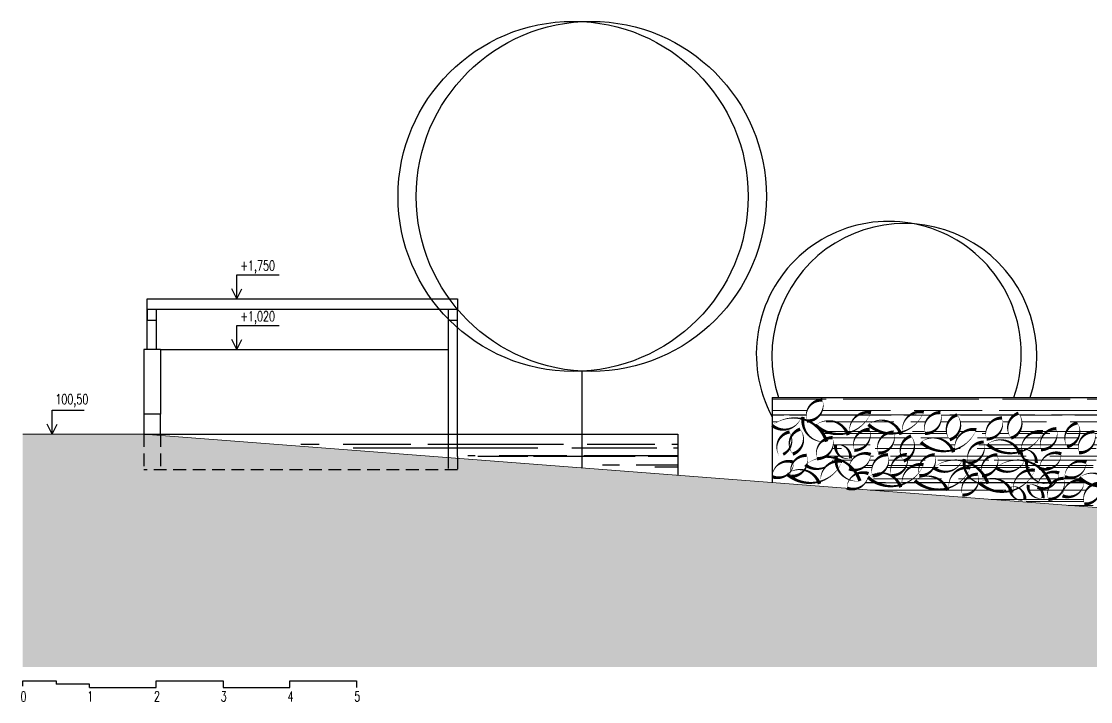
# Model space of a CAD drawing. Header units: metres. Extents: x -442 to 316, y -503 to 125.
# Drawn here: x -35.55 to -19.53, y 15.77 to 25.96 of the extents above; entities that cross this region are included whole.
import ezdxf

# ---------------------------------------------------------------- set-up
doc = ezdxf.new("R2010")
doc.units = ezdxf.units.M
doc.linetypes.add('DASHED', pattern=[19.05, 12.7, -6.35])
for name, color, linetype in [('popis', 6, 'Continuous'), ('SRAFA', 251, 'Continuous'), ('SRAFY', 3, 'Continuous'), ('stávající stromy', 86, 'Continuous'), ('zariz.predmety', 203, 'Continuous'), ('ZDIVO', 1, 'Continuous')]:
    doc.layers.add(name, color=color, linetype=linetype)
doc.styles.add('ROMANS', font='romans.shx', dxfattribs={"width": 0.7})
pattern_1 = [(0, (59.00514, 188.22647), (0.5588, 0.254), [3.81, -0.508, 1.27, -0.254]), (0, (59.34296, 188.35347), (-0.254, 0.33782), [0.762, -0.08382, 1.524, -0.1905]), (0, (59.13214, 188.44237), (1.3208, 0.17018), [2.032, -0.3556, 1.016, -0.254])]

msp = doc.modelspace()

# ---------------------------------------------------------------- hatches: boundary and pattern name
at = {"layer": 'SRAFA', "linetype": 'Continuous'}
msp.add_hatch(color=256, dxfattribs=at).paths.add_polyline_path([(-35.530865, 19.774438), (-35.530865, 16.287732), (5.933, 16.287732), (5.933, 17.274438), (3.108387, 17.274438), (3.108387, 17.474438), (1.867037, 17.474438), (-5.132963, 17.614438), (-7.006338, 17.716752), (-24.302963, 19.049174), (-33.717793, 19.774438)])
h = msp.add_hatch(dxfattribs=at)
h.set_pattern_fill('AR-RROOF', color=256, scale=0.01, style=0)
h.set_pattern_definition(pattern_1)
h.paths.add_polyline_path([(-29.159028, 19.474357), (-29.159028, 19.774438), (-33.467793, 19.774438), (-33.467793, 19.76713)])
h = msp.add_hatch(dxfattribs=at)
h.set_pattern_fill('AR-RROOF', color=256, scale=0.01, style=0)
h.set_pattern_definition(pattern_1)
h.paths.add_polyline_path([(-29.159028, 19.474357), (-29.017793, 19.464761), (-29.017793, 19.774438), (-29.159028, 19.774438)])
h = msp.add_hatch(dxfattribs=at)
h.set_pattern_fill('AR-RROOF', color=256, scale=0.01, style=0)
h.set_pattern_definition(pattern_1)
h.paths.add_polyline_path([(-29.017793, 19.464761), (-27.148894, 19.337772), (-27.148894, 19.774438), (-29.017793, 19.774438)])
h = msp.add_hatch(dxfattribs=at)
h.set_pattern_fill('AR-RROOF', color=256, scale=0.01, style=0)
h.set_pattern_definition(pattern_1)
h.paths.add_polyline_path([(-25.717793, 19.774438), (-26.190559, 19.774438), (-27.12431, 19.774438), (-27.148894, 19.774438), (-27.148894, 19.337772), (-25.717793, 19.240532)])
at = {"layer": 'SRAFY', "linetype": 'Continuous', "lineweight": 0}
h = msp.add_hatch(dxfattribs=at)
h.set_pattern_fill('AR-RROOF', color=256, scale=0.01, style=0)
h.paths.add_polyline_path([(-5.382963, 20.324438), (-15.417963, 20.324438), (-24.302963, 20.324438), (-24.302963, 19.90559, 0.000375952), (-24.302645, 19.905326, -0.221401291), (-23.875762, 20.008029, 0.017026921), (-23.868915, 20.025435, 0.627219539), (-23.836879, 20.039073, 0.031518356), (-23.842953, 20.000275, -0.030431924), (-23.783021, 19.980058, -0.510351036), (-23.550729, 20.286501, -0.501395592), (-23.766238, 19.972888, -0.188923993), (-23.500424, 19.702062, -0.109661285), (-23.399502, 19.722188, -0.395215045), (-23.533443, 19.42647, -0.074808976), (-23.378878, 19.418684, 0.017026921), (-23.372032, 19.43609, 0.627219539), (-23.339995, 19.449728, 0.031518356), (-23.346069, 19.41093, -0.110655578), (-23.144873, 19.304923, -0.454609068), (-22.827576, 19.470291, -0.426018166), (-23.08012, 19.239009, -0.034261703), (-23.038809, 19.181029, -0.195507095), (-22.859983, 19.183394, -0.368120938), (-23.065145, 18.95382), (-19.49297, 18.67864), (-19.492969, 18.763597, -0.147470646), (-19.625033, 18.726874, -0.370777941), (-19.509437, 19.014059, -0.107734172), (-19.701517, 19.124465, -0.180997322), (-19.492966, 19.189922), (-19.492964, 19.616823, -0.276878668), (-19.705083, 19.495762, -0.520567051), (-19.475138, 19.809503, -0.212989389), (-19.492964, 19.616823), (-19.492966, 19.324407), (-19.364544, 19.324406, -0.097602923), (-19.458019, 19.374889, -0.027817052), (-19.410832, 19.40831, -0.532587677), (-19.260185, 19.772416, -0.41421838), (-19.33889, 19.445991, -0.152156614), (-19.031136, 19.477592, 0.017026921), (-19.02429, 19.494998, 0.627219539), (-18.992253, 19.508636, 0.031518356), (-18.998327, 19.469837, -0.138077547), (-18.756408, 19.325177, -0.428077034), (-18.444966, 19.470291, -0.168688368), (-18.499561, 19.324397), (-18.408077, 19.324396, -0.302037285), (-18.186065, 19.46515, -0.15166993), (-18.182347, 19.324394), (-18.12666, 19.324394, -0.204529272), (-17.991956, 19.453301, -0.405626328), (-17.840037, 19.747157, -0.434115874), (-17.890886, 19.403993, -0.08502768), (-17.900444, 19.324392), (-17.705978, 19.32439, -0.302045659), (-17.483963, 19.46515, -0.15167738), (-17.480247, 19.324388), (-17.42733, 19.324387, -0.175558343), (-17.0769, 19.376598, 0.017026921), (-17.070054, 19.394004, 0.627219539), (-17.038017, 19.407642, 0.031518356), (-17.044091, 19.368843, -0.030431924), (-16.98416, 19.348626, -0.510351036), (-16.751867, 19.65507, -0.501395592), (-16.967377, 19.341456, -0.018553585), (-16.932776, 19.324382), (-16.769849, 19.324381, -0.302056824), (-16.547831, 19.46515, -0.151687314), (-16.544117, 19.324379), (-15.903922, 19.324373, -0.440655848), (-15.589465, 19.479074, -0.109701311), (-15.614174, 19.379136, -0.093526945), (-15.421311, 19.376598, 0.017026921), (-15.414465, 19.394004, 0.627219539), (-15.382428, 19.407642, 0.031518356), (-15.388502, 19.368843, -0.030431924), (-15.328571, 19.348626, -0.510351036), (-15.096278, 19.65507, -0.501395592), (-15.311788, 19.341456, -0.018569461), (-15.277158, 19.324367), (-15.114267, 19.324365, -0.30207657), (-14.892242, 19.46515, -0.151704883), (-14.888532, 19.324363), (-14.835654, 19.324363, -0.088421385), (-14.662355, 19.381637, -0.508080567), (-14.546214, 19.747157, -0.481512509), (-14.629208, 19.385322, -0.069698171), (-14.485179, 19.376598, 0.017026921), (-14.478332, 19.394004, 0.627219539), (-14.446295, 19.407642, 0.031518356), (-14.452369, 19.368843, -0.057836471), (-14.341009, 19.324358), (-14.248338, 19.324357, -0.440676408), (-13.933876, 19.479074, -0.181395328), (-13.996165, 19.324355), (-13.735314, 19.324352, -0.01810535), (-13.715016, 19.33423, -0.504594), (-13.597328, 19.697616, -0.431833421), (-13.646679, 19.355495, -0.170576996), (-13.442308, 19.324349), (-13.415945, 19.324349, -0.424934922), (-13.269041, 19.633017, -0.369665483), (-13.280203, 19.324348), (-13.249759, 19.324348, -0.356638634), (-12.939891, 19.481993, -0.389901542), (-12.702915, 19.699159, -0.491745915), (-12.222877, 19.583029, 0.016210113), (-12.190472, 19.592332, -0.499116137), (-11.868548, 19.890898, -0.091938634), (-11.970992, 19.731287, -0.094398761), (-11.859959, 19.767197, -0.29999477), (-11.638677, 19.906329, -0.204697864), (-11.652911, 19.720285, -0.146334829), (-11.536438, 19.584777, 0.016210113), (-11.504034, 19.59408, -0.499116137), (-11.182109, 19.892646, -0.221401291), (-11.504034, 19.59408, 0.017026921), (-11.501481, 19.575551, 0.627219534), (-11.522737, 19.547973, 0.031518356), (-11.536438, 19.584777, -0.14268086), (-11.827147, 19.595331, -0.043850056), (-11.868622, 19.592588, -0.023169983), (-11.874723, 19.613718, -0.075226539), (-12.005901, 19.697433, -0.103185361), (-12.190472, 19.592332, 0.017026921), (-12.18792, 19.573803, 0.627219534), (-12.209176, 19.546226, 0.031518356), (-12.222877, 19.583029, -0.24873021), (-12.696154, 19.699051, 0.002151066), (-12.698197, 19.699104, -0.520567051), (-12.928141, 19.385364, -0.103594908), (-12.939891, 19.481993, 0.009104523), (-12.949702, 19.483945, -0.09193081), (-13.052135, 19.324346), (-12.992421, 19.324345, -0.132230814), (-12.872574, 19.353842, -0.032200253), (-12.864629, 19.324344), (-12.812929, 19.324343, -0.019535816), (-12.844073, 19.350429, -0.359123675), (-12.447483, 19.339594, -0.149815433), (-12.334255, 19.420494, -0.044782806), (-12.310904, 19.385048, -0.340520514), (-12.013237, 19.539373, -0.091938634), (-12.115681, 19.379762, -0.094398761), (-12.004648, 19.415673, -0.29999477), (-11.783366, 19.554805, -0.204697864), (-11.7976, 19.368761, -0.056602796), (-11.743027, 19.324333), (-11.644901, 19.324332, -0.408904464), (-11.326799, 19.541121, -0.133512249), (-11.492532, 19.324331), (-11.114561, 19.324327, -0.033752302), (-11.144662, 19.345921, -0.221401291), (-10.71778, 19.448624, 0.017026921), (-10.710933, 19.46603, 0.627219539), (-10.678896, 19.479668, 0.031518356), (-10.68497, 19.44087, -0.030431924), (-10.625039, 19.420653, -0.510351036), (-10.392746, 19.727096, -0.501395592), (-10.608256, 19.413483, -0.078853516), (-10.471772, 19.324321), (-10.430001, 19.324321, -0.390440531), (-10.18871, 19.537177, -0.239398119), (-10.219248, 19.324319), (-10.163417, 19.324318, -0.165926468), (-9.830285, 19.367595, 0.017026921), (-9.823438, 19.385001, 0.627219539), (-9.791401, 19.398639, 0.031518356), (-9.797475, 19.35984, -0.0484261), (-9.703458, 19.324314), (-9.55421, 19.324313, -0.5358378), (-9.230344, 19.5511, -0.109701311), (-9.255053, 19.451163, -0.093526945), (-9.062191, 19.448624, 0.017026921), (-9.055344, 19.46603, 0.627219539), (-9.023307, 19.479668, 0.031518356), (-9.029381, 19.44087, -0.11844705), (-8.816165, 19.324306), (-8.633717, 19.324304, -0.33883691), (-8.472053, 19.563446, -0.273222275), (-8.438694, 19.324302), (-8.323902, 19.324301, -0.260884222), (-8.21949, 19.531453, -0.181510175), (-8.38636, 19.533757, -0.520567051), (-8.062494, 19.749207, -0.242972003), (-8.167063, 19.558046, -0.091987134), (-8.081566, 19.572006, -0.29124848), (-8.142017, 19.324299), (-8.027145, 19.324298, -0.189590194), (-7.864059, 19.384407, -0.064825099), (-7.852, 19.324296), (-7.702366, 19.324295, -0.297308201), (-7.541292, 19.527662, -0.231029783), (-7.496255, 19.324293), (-7.38625, 19.324292, -0.409622044), (-7.174898, 19.581792, -0.026241491), (-7.217185, 19.616258, -0.487270329), (-6.740678, 19.497333, 0.016210113), (-6.708273, 19.506636, -0.499116137), (-6.386349, 19.805201, -0.015289227), (-6.399252, 19.776138, -0.274251431), (-6.139613, 19.592318, 0.016210113), (-6.107208, 19.601621, -0.499116137), (-5.785284, 19.900186, -0.091938634), (-5.887728, 19.740575, -0.094398761), (-5.776695, 19.776485, -0.29999477), (-5.555413, 19.915617, -0.204697864), (-5.569647, 19.729573, -0.146334829), (-5.453174, 19.594066, 0.016210113), (-5.42077, 19.603369, -0.162420267), (-5.382963, 19.773093)])
h.paths.add_polyline_path([(-13.388364, 19.970815, -0.221401291), (-13.710288, 19.67225, 0.017026921), (-13.707736, 19.653721, 0.627219535), (-13.728992, 19.626143, 0.031518356), (-13.742693, 19.662947, -0.136537014), (-14.021453, 19.669704, -0.285086114), (-14.237015, 19.542291, -0.252770571), (-14.199349, 19.76477, -0.012596912), (-14.2192, 19.781871, -0.107140019), (-14.100171, 19.839189, -0.100629508), (-14.007071, 19.856032, -0.010077605), (-14.004176, 19.846911, -0.275846106), (-13.742693, 19.662947, 0.016210113), (-13.710288, 19.67225, -0.499116137)], flags=16)
h.paths.add_polyline_path([(-14.221797, 20.110576, -0.221401291), (-14.543722, 19.812011, 0.017026921), (-14.541169, 19.793482, 0.627219534), (-14.562425, 19.765904, 0.031518356), (-14.576126, 19.802708, -0.111213636), (-14.804584, 19.796848, -0.508797904), (-15.037215, 19.491525, -0.482489338), (-14.836125, 19.804133, -0.120121626), (-15.052633, 19.921633, -0.487270329), (-14.576126, 19.802708, 0.016210113), (-14.543722, 19.812011, -0.499116137)], flags=16)
h.paths.add_polyline_path([(-11.300711, 19.668255, -0.3337143), (-10.926265, 19.675017, -0.455928204), (-10.789213, 20.006271, -0.499284962), (-10.884635, 19.638899, -0.087291967), (-10.824204, 19.54933, 0.016210113), (-10.7918, 19.558634, -0.510540667), (-10.460064, 19.855247, -0.395636234), (-10.218369, 20.072358, -0.520567051), (-10.448314, 19.758618, -0.103594908), (-10.460064, 19.855247, 0.009104523), (-10.469875, 19.857199, -0.221401291), (-10.7918, 19.558634, 0.017026921), (-10.789247, 19.540104, 0.627219534), (-10.810503, 19.512527, 0.031518356), (-10.824204, 19.54933, -0.250947618)], flags=16)
h.paths.add_polyline_path([(-14.237382, 19.42036, -0.520567051), (-14.459675, 19.620069, -0.520567051)], flags=16)
h.paths.add_polyline_path([(-10.364245, 19.723684, -0.359123675), (-9.967656, 19.712848, -0.149815433), (-9.854427, 19.793748, -0.044782806), (-9.831077, 19.758302, -0.340520514), (-9.53341, 19.912627, -0.091938634), (-9.635854, 19.753017, -0.094398761), (-9.524821, 19.788927, -0.29999477), (-9.303539, 19.928059, -0.204697864), (-9.317773, 19.742015, -0.146334829), (-9.2013, 19.606507, 0.016210113), (-9.168896, 19.61581, -0.499116137), (-8.846971, 19.914375, -0.08716904), (-8.942746, 19.762003, -0.445181434), (-8.501965, 19.618997, 0.016210113), (-8.469561, 19.6283, -0.499116137), (-8.147637, 19.926865, -0.221401291), (-8.469561, 19.6283, 0.017026921), (-8.467008, 19.609771, 0.627219534), (-8.488265, 19.582193, 0.031518356), (-8.501965, 19.618997, -0.246520601), (-8.971998, 19.732151, -0.11129717), (-9.168896, 19.61581, 0.017026921), (-9.166343, 19.597281, 0.627219534), (-9.187599, 19.569703, 0.031518356), (-9.2013, 19.606507, -0.14268086), (-9.492009, 19.617061, -0.043850056), (-9.533483, 19.614318, -0.023169983), (-9.539585, 19.635448, -0.075226539), (-9.670763, 19.719163, -0.076065678), (-9.803097, 19.634071, -0.308752254), (-9.964877, 19.420775, -0.191773173), (-10.015629, 19.588955, -0.18586397)], flags=16)
h.paths.add_polyline_path([(-15.206092, 19.842349, -0.221401291), (-15.528017, 19.543784, 0.017026921), (-15.525464, 19.525255, 0.627219534), (-15.54672, 19.497677, 0.031518356), (-15.560421, 19.534481, -0.14268086), (-15.851129, 19.545034, -0.043850056), (-15.892604, 19.542291, -0.023169983), (-15.898706, 19.563421, -0.075226539), (-16.029884, 19.647136, -0.076065678), (-16.162218, 19.562045, -0.308752254), (-16.323998, 19.348749, -0.191773173), (-16.374749, 19.516928, -0.18586397), (-16.723366, 19.651657, -0.359123675), (-16.326776, 19.640822, -0.149815433), (-16.213548, 19.721721, -0.044782806), (-16.190197, 19.686275, -0.340520514), (-15.89253, 19.840601, -0.091938634), (-15.994975, 19.68099, -0.094398761), (-15.883941, 19.7169, -0.29999477), (-15.66266, 19.856032, -0.204697864), (-15.676894, 19.669988, -0.146334829), (-15.560421, 19.534481, 0.016210113), (-15.528017, 19.543784, -0.499116137)], flags=16)
h.paths.add_polyline_path([(-9.788123, 19.610948, -0.520567051), (-9.56583, 19.411239, -0.520567051)], flags=16)
h.paths.add_polyline_path([(-15.924951, 19.339212, -0.520567051), (-16.147244, 19.538922, -0.520567051)], flags=16)
h.paths.add_polyline_path([(-16.807434, 19.686591, -0.103594908), (-16.819184, 19.783221, 0.009104523), (-16.828996, 19.785172, -0.221401291), (-17.15092, 19.486607, 0.017026921), (-17.148368, 19.468078, 0.627219534), (-17.169624, 19.4405, 0.031518356), (-17.183325, 19.477304, -0.185030955), (-17.552884, 19.521401, -0.159553544), (-17.694278, 19.478463, -0.520567051), (-17.464333, 19.792204, -0.139982302), (-17.457908, 19.661973, -0.149451632), (-17.285386, 19.602991, -0.455928204), (-17.148334, 19.934245, -0.499284962), (-17.243756, 19.566873, -0.087291967), (-17.183325, 19.477304, 0.016210113), (-17.15092, 19.486607, -0.510540667), (-16.819184, 19.783221, -0.395636234), (-16.57749, 20.000332, -0.520567051)], flags=16)
h.paths.add_polyline_path([(-17.36103, 20.093095, -0.221401291), (-17.682955, 19.794529, 0.017026921), (-17.680402, 19.776, 0.627219534), (-17.701658, 19.748423, 0.031518356), (-17.715359, 19.785226, -0.250947618), (-18.191866, 19.904151, -0.487270329), (-17.715359, 19.785226, 0.016210113), (-17.682955, 19.794529, -0.499116137)], flags=16)
h.paths.add_polyline_path([(-8.047711, 19.702138, -0.487270329), (-7.571204, 19.583213, 0.016210113), (-7.538799, 19.592516, -0.499116137), (-7.216875, 19.891081, -0.221401291), (-7.538799, 19.592516, 0.017026921), (-7.536247, 19.573987, 0.627219534), (-7.557503, 19.546409, 0.031518356), (-7.571204, 19.583213, -0.250947618)], flags=16)
h.paths.add_polyline_path([(-18.331038, 19.491525, -0.520567051), (-18.101093, 19.805266, -0.520567051)], flags=16)
h.paths.add_polyline_path([(-18.691089, 19.533509, -0.520567051), (-18.461145, 19.847249, -0.520567051)], flags=16)
h.paths.add_polyline_path([(-18.540808, 20.068546, -0.221401291), (-18.862732, 19.76998, 0.017026921), (-18.86018, 19.751451, 0.627219534), (-18.881436, 19.723874, 0.031518356), (-18.895137, 19.760677, -0.250947618), (-19.371644, 19.879602, -0.487270329), (-18.895137, 19.760677, 0.016210113), (-18.862732, 19.76998, -0.499116137)], flags=16)
h.paths.add_polyline_path([(-18.741291, 19.524032, -0.520567051), (-18.963584, 19.723741, -0.520567051)], flags=16)
h.paths.add_polyline_path([(-20.166874, 18.797714, -0.19561804), (-20.156341, 18.976339, -0.152938913), (-20.297972, 18.967138, -0.231457404), (-20.245452, 18.815702, -0.520567051), (-20.467745, 19.015411, -0.203048914), (-20.327581, 18.990968, -0.072432821), (-20.312077, 19.057621, -0.108645271), (-20.418405, 19.139045, -0.125223083), (-20.609802, 18.96831, -0.304113847), (-20.517933, 18.787177, -0.411805176), (-20.736495, 18.922169, -0.238146599), (-21.190947, 19.037394, -0.020431989), (-21.215407, 19.044504, -0.354799033), (-21.451789, 18.860941, -0.346761333), (-21.353719, 19.138079, -0.038927165), (-21.382164, 19.177333, -0.169820049), (-21.655848, 18.969956, 0.017026921), (-21.653296, 18.951427, 0.627219535), (-21.674552, 18.923849, 0.031518356), (-21.688253, 18.960653, -0.250947618), (-22.16476, 19.079577, -0.487270329), (-21.688253, 18.960653, 0.016210113), (-21.655848, 18.969956, -0.404248156), (-21.42011, 19.270293, -0.079695869), (-21.426701, 19.368843, 0.016210113), (-21.45951, 19.376598, -0.496307686), (-21.884478, 19.27233, -0.276695336), (-22.096518, 19.15141, -0.520567051), (-21.866573, 19.46515, -0.206434259), (-21.881543, 19.277706, -0.218293144), (-21.45951, 19.376598, 0.017026921), (-21.452664, 19.394004, 0.627219539), (-21.420627, 19.407642, 0.031518356), (-21.426701, 19.368843, -0.030431924), (-21.36677, 19.348626, -0.510351036), (-21.134477, 19.65507, -0.501395592), (-21.349987, 19.341456, -0.107267621), (-21.172379, 19.210592, -0.442034544), (-20.930441, 19.46515, -0.206434259), (-20.945411, 19.277706, -0.218293144), (-20.523378, 19.376598, 0.014728618), (-20.517386, 19.391628, -0.163823503), (-20.569491, 19.495717, 0.598563666), (-20.589158, 19.467875, 0.031518356), (-20.602859, 19.504679, -0.250947618), (-21.079366, 19.623604, -0.487270329), (-20.602859, 19.504679, 0.015877217), (-20.571113, 19.51377, -0.012877941), (-20.571247, 19.523164, -0.488683336), (-20.24853, 19.812547, -0.180853755), (-20.495552, 19.544765, -0.39626752), (-20.347631, 19.343372, -0.086954924), (-20.410504, 19.339941, -0.065313542), (-20.295788, 19.26821, -0.514441402), (-19.972075, 19.479074, -0.506609195), (-20.286092, 19.26002, -0.054579685), (-20.209084, 19.177041, -0.227169724), (-20.004483, 19.192177, -0.105743775), (-20.027565, 19.09558, -0.097813006), (-19.93693, 19.111455, -0.520567051)], flags=16)
h.paths.add_polyline_path([(-20.723231, 19.715729, -0.520567051), (-20.612782, 20.088702, -0.520567051)], flags=16)
h.paths.add_polyline_path([(-21.090321, 19.702619, -0.520567051), (-20.860377, 20.01636, -0.520567051)], flags=16)
h.paths.add_polyline_path([(-21.244291, 19.842349, -0.221401291), (-21.566216, 19.543784, 0.017026921), (-21.563663, 19.525255, 0.627219534), (-21.584919, 19.497677, 0.031518356), (-21.59862, 19.534481, -0.250947618), (-22.075127, 19.653405, -0.487270329), (-21.59862, 19.534481, 0.016210113), (-21.566216, 19.543784, -0.499116137)], flags=16)
h.paths.add_polyline_path([(-21.642309, 19.69084, -0.520567051), (-21.53186, 20.063812, -0.520567051)], flags=16)
h.paths.add_polyline_path([(-22.011546, 19.785165, -0.520567051), (-21.781602, 20.098905, -0.520567051)], flags=16)
h.paths.add_polyline_path([(-22.031005, 20.10711, -0.221401291), (-22.35293, 19.808544, 0.017026921), (-22.350377, 19.790015, 0.627219534), (-22.371633, 19.762438, 0.031518356), (-22.385334, 19.799241, -0.045051943), (-22.477714, 19.784606, -0.492101018), (-22.713648, 19.491525, -0.39654102), (-22.5787, 19.787658, -0.153393294), (-22.861841, 19.918166, -0.487270329), (-22.385334, 19.799241, 0.016210113), (-22.35293, 19.808544, -0.499116137)], flags=16)
h.paths.add_polyline_path([(-22.798619, 19.15141, -0.520567051), (-22.568675, 19.46515, -0.520567051)], flags=16)
h = msp.add_hatch(dxfattribs=at)
h.set_pattern_fill('AR-RROOF', color=256, scale=0.01, style=0)
h.paths.add_polyline_path([(-22.031005, 20.10711, -0.221401291), (-22.35293, 19.808544, 0.017026921), (-22.350377, 19.790015, 0.627219534), (-22.371633, 19.762438, 0.031518356), (-22.385334, 19.799241, -0.045051943), (-22.477714, 19.784606, -0.492101018), (-22.713648, 19.491525, -0.39654102), (-22.5787, 19.787658, -0.153393294), (-22.861841, 19.918166, -0.487270329), (-22.385334, 19.799241, 0.016210113), (-22.35293, 19.808544, -0.499116137)], flags=17)
h.paths.add_polyline_path([(-23.073699, 19.533509, 0.520567051), (-22.843755, 19.847249, 0.520567051)], flags=17)
h = msp.add_hatch(dxfattribs=at)
h.set_pattern_fill('AR-RROOF', color=256, scale=0.01, style=0)
h.paths.add_polyline_path([(-22.031005, 20.10711, -0.221401291), (-22.35293, 19.808544, 0.017026921), (-22.350377, 19.790015, 0.627219534), (-22.371633, 19.762438, 0.031518356), (-22.385334, 19.799241, -0.045051943), (-22.477714, 19.784606, -0.492101018), (-22.713648, 19.491525, -0.39654102), (-22.5787, 19.787658, -0.153393294), (-22.861841, 19.918166, -0.487270329), (-22.385334, 19.799241, 0.016210113), (-22.35293, 19.808544, -0.499116137)], flags=17)
h.paths.add_polyline_path([(-22.273496, 19.403993, -0.070515607), (-22.333097, 19.374184, -0.09490169), (-22.374566, 19.453301, 0.404738273), (-22.515759, 19.154717, 0.435389443)], flags=17)
h = msp.add_hatch(dxfattribs=at)
h.set_pattern_fill('AR-RROOF', color=256, scale=0.01, style=0)
h.paths.add_polyline_path([(-19.884085, 19.587034, 0.520567051), (-19.728633, 19.943604, 0.520567051)], flags=17)
h = msp.add_hatch(dxfattribs=at)
h.set_pattern_fill('AR-RROOF', color=256, scale=0.01, style=0)
h.paths.add_polyline_path([(-19.972075, 19.479074, -0.506609195), (-20.286092, 19.26002, -0.054579685), (-20.209084, 19.177041, -0.227169724), (-20.004483, 19.192177, -0.105743775), (-20.027565, 19.09558, -0.097813006), (-19.93693, 19.111455, -0.520567051), (-20.166874, 18.797714, -0.19561804), (-20.156341, 18.976339, -0.152938913), (-20.297972, 18.967138, -0.231457404), (-20.245452, 18.815702, -0.520567051), (-20.467745, 19.015411, -0.203048914), (-20.327581, 18.990968, -0.072432821), (-20.312077, 19.057621, -0.108645271), (-20.418405, 19.139045, -0.125223083), (-20.609802, 18.96831, -0.304113847), (-20.517933, 18.787177, -0.411805176), (-20.736495, 18.922169, -0.238146599), (-21.190947, 19.037394, -0.020431989), (-21.215407, 19.044504, -0.354799033), (-21.451789, 18.860941, -0.346761333), (-21.353719, 19.138079, -0.038927165), (-21.382164, 19.177333, -0.169820049), (-21.655848, 18.969956, 0.017026921), (-21.653296, 18.951427, 0.627219535), (-21.674552, 18.923849, 0.031518356), (-21.688253, 18.960653, -0.250947618), (-22.16476, 19.079577, -0.487270329), (-21.688253, 18.960653, 0.016210113), (-21.655848, 18.969956, -0.404248156), (-21.42011, 19.270293, -0.079695869), (-21.426701, 19.368843, 0.016210113), (-21.45951, 19.376598, -0.496307686), (-21.884478, 19.27233, -0.276695336), (-22.096518, 19.15141, -0.520567051), (-21.866573, 19.46515, -0.206434259), (-21.881543, 19.277706, -0.218293144), (-21.45951, 19.376598, 0.017026921), (-21.452664, 19.394004, 0.627219539), (-21.420627, 19.407642, 0.031518356), (-21.426701, 19.368843, -0.030431924), (-21.36677, 19.348626, -0.510351036), (-21.134477, 19.65507, -0.501395592), (-21.349987, 19.341456, -0.107267621), (-21.172379, 19.210592, -0.442034544), (-20.930441, 19.46515, -0.206434259), (-20.945411, 19.277706, -0.218293144), (-20.523378, 19.376598, 0.014728618), (-20.517386, 19.391628, -0.163823503), (-20.569491, 19.495717, 0.598563666), (-20.589158, 19.467875, 0.031518356), (-20.602859, 19.504679, -0.250947618), (-21.079366, 19.623604, -0.487270329), (-20.602859, 19.504679, 0.015877217), (-20.571113, 19.51377, -0.012877941), (-20.571247, 19.523164, -0.488683336), (-20.24853, 19.812547, -0.180853755), (-20.495552, 19.544765, -0.39626752), (-20.347631, 19.343372, -0.086954924), (-20.410504, 19.339941, -0.065313542), (-20.295788, 19.26821, -0.514441402)], flags=17)
h.paths.add_polyline_path([(-20.275214, 19.542291, 0.520567051), (-20.04527, 19.856032, 0.520567051)], flags=17)
h = msp.add_hatch(dxfattribs=at)
h.set_pattern_fill('AR-RROOF', color=256, scale=0.01, style=0)
h.paths.add_polyline_path([(-23.131082, 19.411577, 0.520567051), (-23.353375, 19.611287, 0.520567051)], flags=17)
h = msp.add_hatch(dxfattribs=at)
h.set_pattern_fill('AR-RROOF', color=256, scale=0.01, style=0)
h.paths.add_polyline_path([(-19.596487, 19.352789, 0.520567051), (-19.920353, 19.13734, 0.520567051)], flags=17)

# ---------------------------------------------------------------- linework, layer by layer
at = {"layer": 'SRAFA', "linetype": 'Continuous'}
for p, q in [((-33.667793, 21.041896), (-33.667793, 21.801896)), ((-33.667793, 21.801896), (-29.017793, 21.801896)), ((-33.667793, 21.801896), (-29.017793, 21.801896)), ((-29.017793, 21.801896), (-29.017793, 21.641896)), ((-29.017793, 21.641896), (-33.667793, 21.641896)), ((-33.526557, 21.041896), (-33.526557, 21.641896)), ((-29.017793, 19.441896), (-29.017793, 21.641896)), ((-29.159028, 21.481896), (-29.159028, 19.452219)), ((-33.467793, 21.041896), (-33.717793, 21.041896)), ((-33.717793, 21.041896), (-33.717793, 20.074438)), ((-33.467793, 21.041896), (-33.467793, 20.074438)), ((-33.467793, 21.041896), (-29.159028, 21.041896))]:
    msp.add_line(p, q, dxfattribs=at)
for points in [[(-33.526557, 21.641896), (-33.667793, 21.641896), (-33.667793, 21.481896), (-33.526557, 21.481896)], [(-29.017793, 21.641896), (-29.159028, 21.641896), (-29.159028, 21.481896), (-29.017793, 21.481896)]]:
    msp.add_lwpolyline(points, close=True, dxfattribs=at)
at = {"layer": 'SRAFY', "linetype": 'Continuous'}
for p, q in [((-32.322451, 21.801896), (-32.322451, 22.163049)), ((-32.322451, 22.163049), (-31.690571, 22.163049)), ((-32.322451, 21.801896), (-32.396953, 21.95313)), ((-32.322451, 21.801896), (-32.247949, 21.95313)), ((-32.322451, 21.041896), (-32.322451, 21.403049)), ((-32.322451, 21.403049), (-31.690571, 21.403049)), ((-32.322451, 21.041896), (-32.396953, 21.19313)), ((-32.322451, 21.041896), (-32.247949, 21.19313)), ((-24.302963, 20.324438), (-24.302963, 19.049174)), ((-24.302963, 20.324438), (-15.417963, 20.324438)), ((-35.091174, 19.774438), (-35.091174, 20.132868)), ((-35.091174, 20.132868), (-34.612456, 20.132868)), ((-35.091174, 19.774438), (-35.165676, 19.925672)), ((-35.091174, 19.774438), (-35.016673, 19.925672)), ((-33.717793, 19.774438), (-27.12431, 19.774438)), ((-27.12431, 19.774438), (-26.190559, 19.774438)), ((-26.190559, 19.774438), (-25.717793, 19.774438)), ((-25.717793, 19.774438), (-25.717793, 19.158164)), ((-35.530865, 15.99866), (-35.530865, 16.078654)), ((-35.530865, 16.078654), (-35.030865, 16.078654)), ((-35.030865, 16.078654), (-35.030865, 16.028654)), ((-34.530865, 16.028654), (-35.030865, 16.028654)), ((-34.530865, 15.978654), (-34.530865, 16.028654)), ((-33.530865, 15.978654), (-33.530865, 16.078654)), ((-33.530865, 16.078654), (-32.530865, 16.078654)), ((-32.530865, 16.078654), (-32.530865, 15.978654)), ((-31.530865, 15.978654), (-31.530865, 16.078654)), ((-31.530865, 16.078654), (-30.530865, 16.078654)), ((-30.530865, 16.078654), (-30.530865, 15.978654)), ((-34.530865, 15.978654), (-33.530865, 15.978654)), ((-32.530865, 15.978654), (-31.530865, 15.978654))]:
    msp.add_line(p, q, dxfattribs=at)
at = {"layer": 'SRAFY', "linetype": 'DASHED', "ltscale": 0.015}
for p, q in [((-33.717793, 19.774438), (-33.717793, 19.241896)), ((-33.467793, 19.774438), (-33.467793, 19.241896)), ((-29.159028, 19.452219), (-29.159028, 19.241896)), ((-29.017793, 19.441896), (-29.017793, 19.241896)), ((-29.017793, 19.241896), (-33.717793, 19.241896))]:
    msp.add_line(p, q, dxfattribs=at)
at = {"layer": 'stávající stromy', "linetype": 'Continuous'}
msp.add_line((-27.148894, 19.268408), (-27.148894, 20.718985), dxfattribs=at)
for centre in [(-27.284825, 23.338274), (-27.012963, 23.338274)]:
    msp.add_circle(centre, 2.622815, dxfattribs=at)
for centre, start, end in [((-22.556038, 20.979139), 340.7436086, 208.3589987), ((-22.322631, 20.94578), 341.7603669, 198.2396331)]:
    msp.add_arc(centre, 1.985167, start, end, dxfattribs=at)
at = {"layer": 'zariz.predmety', "color": 253, "linetype": 'Continuous', "ltscale": 0.001}
for points in [[(-23.780673, 19.972761, 0, 0, -0.520567051), (-23.780673, 19.972761, 0, 0.05, -0.520567051), (-23.550729, 20.286501, 0, 0.05, -0.520567051), (-23.780673, 19.972761, 0.05, 0.05, 0)], [(-23.485702, 19.663268, 0, 0, -0.520567051), (-23.485702, 19.663268, 0, 0.05, -0.520567051), (-23.838157, 20.033028, 0, 0.05, -0.520567051), (-23.868915, 20.025435, 0, 0.05, -0.520567051), (-24.302645, 19.905326, 0, 0.05, -0.520567051), (-23.485702, 19.663268, 0.05, 0.05, 0)], [(-23.652984, 19.909767, 0, 0, -0.520567051), (-23.652984, 19.909767, 0, 0.05, -0.520567051), (-23.164622, 19.759936, 0, 0.05, -0.520567051), (-23.141521, 19.781617, 0, 0.05, -0.520567051), (-22.822149, 20.098711, 0, 0.05, -0.520567051), (-23.652984, 19.909767, 0.05, 0.05, 0)], [(-22.861841, 19.918166, 0, 0, -0.520567051), (-22.861841, 19.918166, 0, 0.05, -0.520567051), (-22.373478, 19.768335, 0, 0.05, -0.520567051), (-22.350377, 19.790015, 0, 0.05, -0.520567051), (-22.031005, 20.10711, 0, 0.05, -0.520567051), (-22.861841, 19.918166, 0.05, 0.05, 0)], [(-22.011546, 19.785165, 0, 0, -0.520567051), (-22.011546, 19.785165, 0, 0.05, -0.520567051), (-21.781602, 20.098905, 0, 0.05, -0.520567051), (-22.011546, 19.785165, 0.05, 0.05, 0)], [(-21.642309, 19.69084, 0, 0, -0.520567051), (-21.642309, 19.69084, 0, 0.05, -0.520567051), (-21.53186, 20.063812, 0, 0.05, -0.520567051), (-21.642309, 19.69084, 0.05, 0.05, 0)], [(-21.090321, 19.702619, 0, 0, -0.520567051), (-21.090321, 19.702619, 0, 0.05, -0.520567051), (-20.860377, 20.01636, 0, 0.05, -0.520567051), (-21.090321, 19.702619, 0.05, 0.05, 0)], [(-20.723231, 19.715729, 0, 0, -0.520567051), (-20.723231, 19.715729, 0, 0.05, -0.520567051), (-20.612782, 20.088702, 0, 0.05, -0.520567051), (-20.723231, 19.715729, 0.05, 0.05, 0)], [(-23.995669, 19.476643, 0, 0, -0.520567051), (-23.995669, 19.476643, 0, 0.05, -0.520567051), (-23.885219, 19.849616, 0, 0.05, -0.520567051), (-23.995669, 19.476643, 0.05, 0.05, 0)], [(-22.843755, 19.847249, 0, 0, -0.520567051), (-22.843755, 19.847249, 0, 0.05, -0.520567051), (-23.073699, 19.533509, 0, 0.05, -0.520567051), (-22.843755, 19.847249, 0.05, 0.05, 0)], [(-22.075127, 19.653405, 0, 0, -0.520567051), (-22.075127, 19.653405, 0, 0.05, -0.520567051), (-21.586764, 19.503574, 0, 0.05, -0.520567051), (-21.563663, 19.525255, 0, 0.05, -0.520567051), (-21.244291, 19.842349, 0, 0.05, -0.520567051), (-22.075127, 19.653405, 0.05, 0.05, 0)], [(-20.04527, 19.856032, 0, 0, -0.520567051), (-20.04527, 19.856032, 0, 0.05, -0.520567051), (-20.275214, 19.542291, 0, 0.05, -0.520567051), (-20.04527, 19.856032, 0.05, 0.05, 0)], [(-19.728633, 19.943604, 0, 0, -0.520567051), (-19.728633, 19.943604, 0, 0.05, -0.520567051), (-19.884085, 19.587034, 0, 0.05, -0.520567051), (-19.728633, 19.943604, 0.05, 0.05, 0)], [(-23.629446, 19.408448, 0, 0, -0.520567051), (-23.629446, 19.408448, 0, 0.05, -0.520567051), (-23.399502, 19.722188, 0, 0.05, -0.520567051), (-23.629446, 19.408448, 0.05, 0.05, 0)], [(-22.713648, 19.491525, 0, 0, -0.520567051), (-22.713648, 19.491525, 0, 0.05, -0.520567051), (-22.483703, 19.805266, 0, 0.05, -0.520567051), (-22.713648, 19.491525, 0.05, 0.05, 0)], [(-22.333097, 19.374184, 0, 0, -0.520567051), (-22.333097, 19.374184, 0, 0.05, -0.520567051), (-22.222647, 19.747157, 0, 0.05, -0.520567051), (-22.333097, 19.374184, 0.05, 0.05, 0)], [(-21.079366, 19.623604, 0, 0, -0.520567051), (-21.079366, 19.623604, 0, 0.05, -0.520567051), (-20.591003, 19.473773, 0, 0.05, -0.520567051), (-20.567902, 19.495453, 0, 0.05, -0.520567051), (-20.24853, 19.812547, 0, 0.05, -0.520567051), (-21.079366, 19.623604, 0.05, 0.05, 0)], [(-19.705083, 19.495762, 0, 0, -0.520567051), (-19.705083, 19.495762, 0, 0.05, -0.520567051), (-19.475138, 19.809503, 0, 0.05, -0.520567051), (-19.705083, 19.495762, 0.05, 0.05, 0)], [(-23.131082, 19.411577, 0, 0, -0.520567051), (-23.131082, 19.411577, 0, 0.05, -0.520567051), (-23.353375, 19.611287, 0, 0.05, -0.520567051), (-23.131082, 19.411577, 0.05, 0.05, 0)], [(-21.364422, 19.341329, 0, 0, -0.520567051), (-21.364422, 19.341329, 0, 0.05, -0.520567051), (-21.134477, 19.65507, 0, 0.05, -0.520567051), (-21.364422, 19.341329, 0.05, 0.05, 0)], [(-20.347631, 19.343372, 0, 0, -0.520567051), (-20.347631, 19.343372, 0, 0.05, -0.520567051), (-20.569924, 19.543082, 0, 0.05, -0.520567051), (-20.347631, 19.343372, 0.05, 0.05, 0)], [(-24.302963, 19.13734, 0, 0, -0.520567051), (-24.302963, 19.13734, 0, 0.05, -0.520567051), (-23.979097, 19.352789, 0, 0.05, -0.520567051), (-24.302963, 19.13734, 0.05, 0.05, 0)], [(-24.084128, 19.178457, 0, 0, -0.520567051), (-24.084128, 19.178457, 0, 0.05, -0.520567051), (-23.595765, 19.028626, 0, 0.05, -0.520567051), (-23.572664, 19.050307, 0, 0.05, -0.520567051), (-23.253292, 19.367401, 0, 0.05, -0.520567051), (-24.084128, 19.178457, 0.05, 0.05, 0)], [(-24.015886, 19.142627, 0, 0, -0.520567051), (-24.015886, 19.142627, 0, 0.05, -0.520567051), (-23.785941, 19.456368, 0, 0.05, -0.520567051), (-24.015886, 19.142627, 0.05, 0.05, 0)], [(-22.988818, 19.073923, 0, 0, -0.520567051), (-22.988818, 19.073923, 0, 0.05, -0.520567051), (-23.341273, 19.443683, 0, 0.05, -0.520567051), (-23.372032, 19.43609, 0, 0.05, -0.520567051), (-23.805761, 19.315981, 0, 0.05, -0.520567051), (-22.988818, 19.073923, 0.05, 0.05, 0)], [(-23.151442, 19.254842, 0, 0, -0.520567051), (-23.151442, 19.254842, 0, 0.05, -0.520567051), (-22.827576, 19.470291, 0, 0.05, -0.520567051), (-23.151442, 19.254842, 0.05, 0.05, 0)], [(-22.798619, 19.15141, 0, 0, -0.520567051), (-22.798619, 19.15141, 0, 0.05, -0.520567051), (-22.568675, 19.46515, 0, 0.05, -0.520567051), (-22.798619, 19.15141, 0.05, 0.05, 0)], [(-22.515759, 19.154717, 0, 0, -0.520567051), (-22.515759, 19.154717, 0, 0.05, -0.520567051), (-22.285814, 19.468458, 0, 0.05, -0.520567051), (-22.515759, 19.154717, 0.05, 0.05, 0)], [(-22.096518, 19.15141, 0, 0, -0.520567051), (-22.096518, 19.15141, 0, 0.05, -0.520567051), (-21.866573, 19.46515, 0, 0.05, -0.520567051), (-22.096518, 19.15141, 0.05, 0.05, 0)], [(-21.06945, 19.031836, 0, 0, -0.520567051), (-21.06945, 19.031836, 0, 0.05, -0.520567051), (-21.421905, 19.401596, 0, 0.05, -0.520567051), (-21.452664, 19.394004, 0, 0.05, -0.520567051), (-21.886393, 19.273895, 0, 0.05, -0.520567051), (-21.06945, 19.031836, 0.05, 0.05, 0)], [(-21.160385, 19.15141, 0, 0, -0.520567051), (-21.160385, 19.15141, 0, 0.05, -0.520567051), (-20.930441, 19.46515, 0, 0.05, -0.520567051), (-21.160385, 19.15141, 0.05, 0.05, 0)], [(-20.133318, 19.031836, 0, 0, -0.520567051), (-20.133318, 19.031836, 0, 0.05, -0.520567051), (-20.485773, 19.401596, 0, 0.05, -0.520567051), (-20.516531, 19.394004, 0, 0.05, -0.520567051), (-20.950261, 19.273895, 0, 0.05, -0.520567051), (-20.133318, 19.031836, 0.05, 0.05, 0)], [(-20.295941, 19.263624, 0, 0, -0.520567051), (-20.295941, 19.263624, 0, 0.05, -0.520567051), (-19.972075, 19.479074, 0, 0.05, -0.520567051), (-20.295941, 19.263624, 0.05, 0.05, 0)], [(-19.920353, 19.13734, 0, 0, -0.520567051), (-19.920353, 19.13734, 0, 0.05, -0.520567051), (-19.596487, 19.352789, 0, 0.05, -0.520567051), (-19.920353, 19.13734, 0.05, 0.05, 0)], [(-23.183849, 18.967945, 0, 0, -0.520567051), (-23.183849, 18.967945, 0, 0.05, -0.520567051), (-22.859983, 19.183394, 0, 0.05, -0.520567051), (-23.183849, 18.967945, 0.05, 0.05, 0)], [(-22.866861, 19.128514, 0, 0, -0.520567051), (-22.866861, 19.128514, 0, 0.05, -0.520567051), (-22.378499, 18.978683, 0, 0.05, -0.520567051), (-22.355397, 19.000364, 0, 0.05, -0.520567051), (-22.036025, 19.317458, 0, 0.05, -0.520567051), (-22.866861, 19.128514, 0.05, 0.05, 0)], [(-22.16476, 19.079577, 0, 0, -0.520567051), (-22.16476, 19.079577, 0, 0.05, -0.520567051), (-21.676397, 18.929746, 0, 0.05, -0.520567051), (-21.653296, 18.951427, 0, 0.05, -0.520567051), (-21.333924, 19.268521, 0, 0.05, -0.520567051), (-22.16476, 19.079577, 0.05, 0.05, 0)], [(-21.198889, 19.044446, 0, 0, -0.520567051), (-21.198889, 19.044446, 0, 0.05, -0.520567051), (-20.710526, 18.894615, 0, 0.05, -0.520567051), (-20.687425, 18.916295, 0, 0.05, -0.520567051), (-20.368053, 19.23339, 0, 0.05, -0.520567051), (-21.198889, 19.044446, 0.05, 0.05, 0)], [(-20.328349, 18.976728, 0, 0, -0.520567051), (-20.328349, 18.976728, 0, 0.05, -0.520567051), (-20.004483, 19.192177, 0, 0.05, -0.520567051), (-20.328349, 18.976728, 0.05, 0.05, 0)], [(-19.701517, 19.124465, 0, 0, -0.520567051), (-19.701517, 19.124465, 0, 0.05, -0.520567051), (-19.213155, 18.974634, 0, 0.05, -0.520567051), (-19.190054, 18.996315, 0, 0.05, -0.520567051), (-18.870682, 19.313409, 0, 0.05, -0.520567051), (-19.701517, 19.124465, 0.05, 0.05, 0)], [(-21.451789, 18.860941, 0, 0, -0.520567051), (-21.451789, 18.860941, 0, 0.05, -0.520567051), (-21.221845, 19.174682, 0, 0.05, -0.520567051), (-21.451789, 18.860941, 0.05, 0.05, 0)], [(-19.93693, 19.111455, 0, 0, -0.520567051), (-19.93693, 19.111455, 0, 0.05, -0.520567051), (-20.166874, 18.797714, 0, 0.05, -0.520567051), (-19.93693, 19.111455, 0.05, 0.05, 0)], [(-19.952761, 18.850443, 0, 0, -0.520567051), (-19.952761, 18.850443, 0, 0.05, -0.520567051), (-19.628895, 19.065893, 0, 0.05, -0.520567051), (-19.952761, 18.850443, 0.05, 0.05, 0)], [(-19.625033, 18.726874, 0, 0, -0.520567051), (-19.625033, 18.726874, 0, 0.05, -0.520567051), (-19.395089, 19.040615, 0, 0.05, -0.520567051), (-19.625033, 18.726874, 0.05, 0.05, 0)], [(-20.517933, 18.787177, 0, 0, -0.520567051), (-20.517933, 18.787177, 0, 0.05, -0.520567051), (-20.740226, 18.986886, 0, 0.05, -0.520567051), (-20.517933, 18.787177, 0.05, 0.05, 0)], [(-20.245452, 18.815702, 0, 0, -0.520567051), (-20.245452, 18.815702, 0, 0.05, -0.520567051), (-20.467745, 19.015411, 0, 0.05, -0.520567051), (-20.245452, 18.815702, 0.05, 0.05, 0)]]:
    msp.add_lwpolyline(points, format="xyseb", close=True, dxfattribs=at)
msp.add_lwpolyline([(-24.19859, 19.45107, 0, 0.05, -0.520567051), (-24.043138, 19.807641, 0, 0, 0), (-24.043138, 19.807641, 0, 0.042949, -0.437345949), (-24.13807, 19.472146, 0, 0.042949, -0.437345949)], format="xyseb", dxfattribs=at)
at = {"layer": 'ZDIVO', "linetype": 'Continuous'}
for p, q in [((-33.467793, 20.074438), (-33.717793, 20.074438)), ((-33.717793, 20.074438), (-33.717793, 19.774438)), ((-33.467793, 19.774438), (-33.467793, 20.074438)), ((-33.467793, 19.774438), (-33.467793, 20.074438))]:
    msp.add_line(p, q, dxfattribs=at)
at = {"layer": 'ZDIVO', "linetype": 'Continuous', "lineweight": 0}
for q in [(-35.530865, 19.774438), (-7.006793, 17.716777)]:
    msp.add_line((-33.717793, 19.774438), q, dxfattribs=at)

# ---------------------------------------------------------------- texts
at = {"layer": 'popis', "linetype": 'Continuous', "char_height": 0.15, "width": 2.20915077, "attachment_point": 1, "style": 'ROMANS'}
for s, insert in [('+1,750', (-32.272905, 22.376573)), ('+1,020', (-32.272905, 21.616573)), ('100,50', (-35.041628, 20.373797)), ('0', (-35.564979, 15.916432)), ('1', (-34.564979, 15.920003)), ('2', (-33.564979, 15.920003)), ('3', (-32.564979, 15.920003)), ('4', (-31.564979, 15.920003)), ('5', (-30.564979, 15.919667))]:
    msp.add_mtext(s, dxfattribs=dict(at, insert=insert))

doc.saveas('drawing.dxf')
